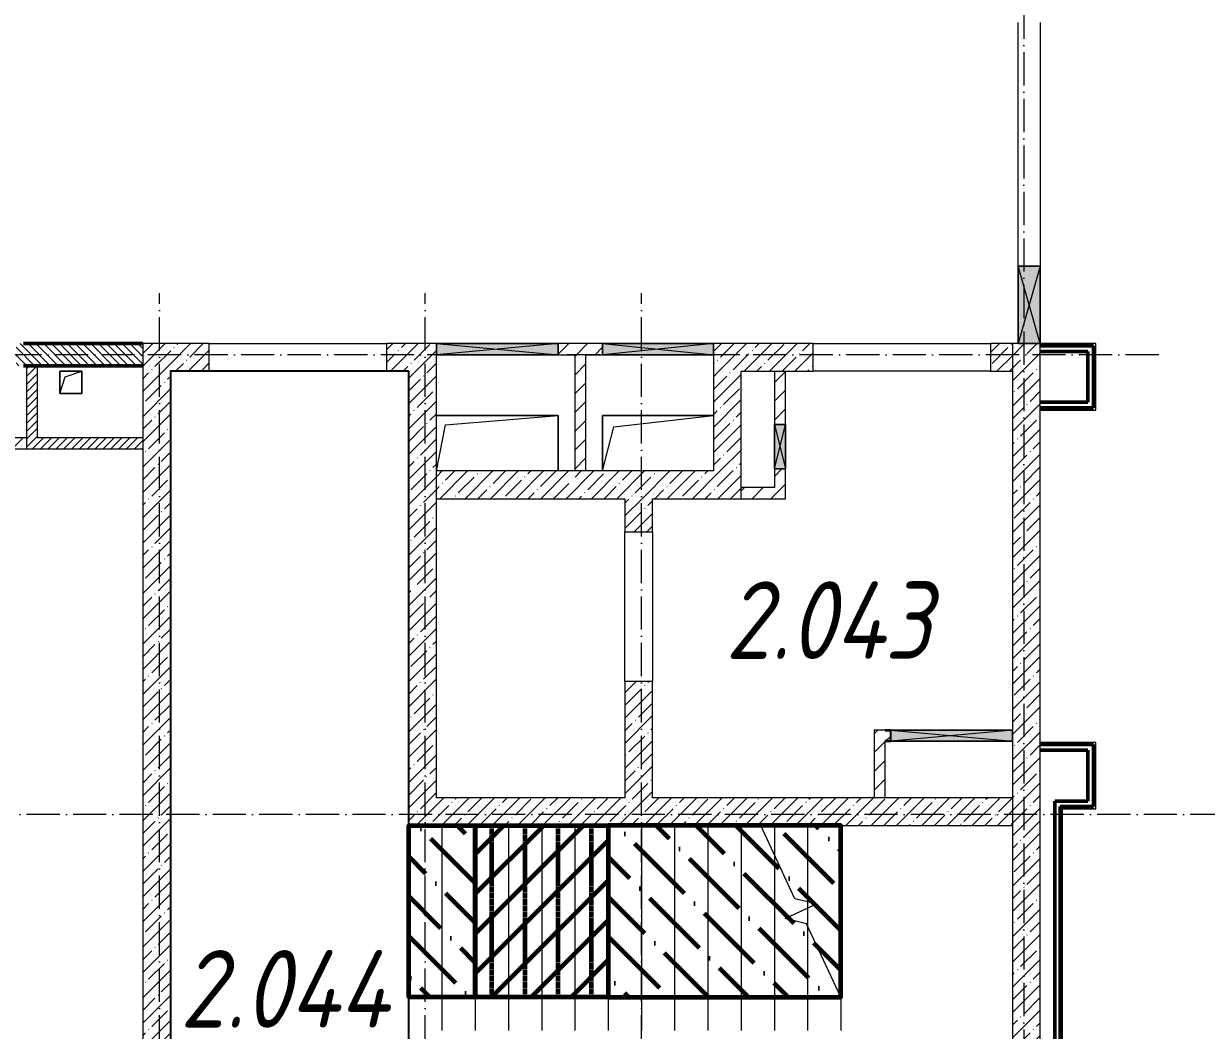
# Model space of a CAD drawing. Header units: millimetres. Extents: x -136833 to 49383, y -8033 to 344618.
# Drawn here: x -51359 to -40686, y 245678 to 254766 of the extents above; entities that cross this region are included whole.
import ezdxf

# ---------------------------------------------------------------- set-up
doc = ezdxf.new("R2010")
doc.units = ezdxf.units.MM
doc.linetypes.add('50_200_ШТРИХ_1Т_ш5_п1_п1_', pattern=[700, 500, -100, 0, -100])
doc.linetypes.add('Штрих', pattern=[635, 317.5, -317.5])
for name, color, linetype, lineweight in [('1) Резка', 210, 'Штрих', 60), ('2) Бетон демонтаж', 1, 'Continuous', 60), ('3) бетон монтаж', 5, 'Continuous', 60), ('A-DETL-GENF-OTLN', 7, 'Continuous', 9), ('A-FLOR-____-OTLN', 7, 'Continuous', 9), ('A-GENM-____-MCUT', 7, 'Continuous', 25), ('A-GENM-____-OTLN', 7, 'Continuous', 9), ('A-GENM-____-OTLN-1', 7, 'Continuous', 25), ('A-GLAZ-____-OTLN', 7, 'Continuous', 9), ('A-WALL-____-MCUT-1', 7, 'Continuous', 9), ('A-WALL-____-MCUT-2', 7, 'Continuous', 50), ('A-WALL-____-OTLN', 7, 'Continuous', 9), ('A-WALL-____-PATT-1', 7, 'Continuous', 9), ('A-WALL-FNSH-MCUT-1', 7, 'Continuous', 9), ('I-WALL-____-OTLN', 7, 'Continuous', 9), ('S-GRID-____-OTLN-1', 7, '50_200_ШТРИХ_1Т_ш5_п1_п1_', 9), ('S-STRS-____-MBND', 7, 'Continuous', 9), ('S-STRS-____-OTLN-1', 7, 'Continuous', 9), ('Марки помещений', 7, 'Continuous', 9)]:
    doc.layers.add(name, color=color, linetype=linetype, lineweight=lineweight)
doc.styles.add('ISOCPEUR_I_3', font='isocpeui.ttf', dxfattribs={"width": 0.85, "height": 2.2})
pattern_1 = [(45, (-131434.41, 245796.49), (-114.04925, 114.04925), []), (45, (-131320.36, 245796.49), (-114.04925, 114.04925), [201.612, -40.322, 3.353, -36.97])]
pattern_2 = [(45, (-131434.41, 245796.49), (-84.85281, 84.85281), [])]
pattern_3 = [(45, (-131434.413, 245796.486), (-35.35534, 35.35534), [])]

# ---------------------------------------------------------------- blocks, each defined once
blk = doc.blocks.new('AR_Отверстие прямоугольное _в плите_ - AR_Отверстие прямоугольное _в плите_-V150-АР1_План отверстий 2 этажа в осях 1-64_А-ГГ')
at = {"layer": 'A-GENM-____-OTLN'}
for p, q in [((100, 100), (-100, 100)), ((-100, 100), (-100, -100)), ((-100, -100), (-50, 50)), ((-50, 50), (100, 100)), ((100, -100), (100, 100)), ((-100, -100), (100, -100))]:
    blk.add_line(p, q, dxfattribs=at)
blk = doc.blocks.new('AR_Отверстие прямоугольное _в плите_ - AR_Отверстие прямоугольное _в плите_-V193-АР1_План отверстий 2 этажа в осях 1-64_А-ГГ')
at = {"layer": 'A-GENM-____-OTLN'}
for p, q in [((500, 250), (-500, 250)), ((-500, 250), (-500, -250)), ((-400, 150), (500, 250)), ((-500, -250), (-400, 150))]:
    blk.add_line(p, q, dxfattribs=at)
blk = doc.blocks.new('AR_Отверстие прямоугольное _в плите_ - AR_Отверстие прямоугольное _в плите_-30552508-АР1_План отверстий 2 этажа в осях 1-64_А-ГГ')
at = {"layer": 'A-GENM-____-OTLN'}
for p, q in [((550, 250), (-550, 250)), ((-467, 167), (550, 250)), ((550, -250), (550, 250)), ((-550, -250), (-467, 167))]:
    blk.add_line(p, q, dxfattribs=at)
blk = doc.blocks.new('AR_Отверстие прямоугольное _в стене_ - AR_Отверстие прямоугольное _в стене__ЭОМ-36409893-АР1_План отверстий 2 этажа в осях 1-64_А-ГГ')
at = {"layer": 'A-GLAZ-____-OTLN'}
blk.add_hatch(color=256, dxfattribs=at).paths.add_polyline_path([(350, 100), (-350, 100), (-350, -100), (350, -100)], flags=0)
at = {"layer": 'A-DETL-GENF-OTLN'}
for p, q in [((-350, -100), (-350, 100)), ((-350, 100), (350, 100)), ((350, 100), (-350, -100)), ((-350, 100), (350, -100)), ((350, 100), (-350, 100)), ((-350, 100), (-350, -100)), ((350, 100), (350, -100)), ((350, -100), (350, 100)), ((350, -100), (-350, -100)), ((-350, -100), (350, -100))]:
    blk.add_line(p, q, dxfattribs=at)
blk = doc.blocks.new('AR_Отверстие прямоугольное _в стене__БезПР - AR_Отверстие прямоугольное _в стене__БезПР-36427925-АР1_План отверстий 2 этажа в осях 1-64_А-ГГ')
at = {"layer": 'A-GLAZ-____-OTLN'}
blk.add_hatch(color=256, dxfattribs=at).paths.add_polyline_path([(500, -50), (500, 50), (-500, 50), (-500, -50)], flags=0)
at = {"layer": 'A-DETL-GENF-OTLN'}
for p, q in [((-500, -50), (-500, 50)), ((-500, 50), (500, 50)), ((500, 50), (-500, -50)), ((-500, 50), (500, -50)), ((500, 50), (-500, 50)), ((-500, 50), (-500, -50)), ((500, 50), (500, -50)), ((500, -50), (500, 50)), ((500, -50), (-500, -50)), ((-500, -50), (500, -50))]:
    blk.add_line(p, q, dxfattribs=at)
at = {"layer": 'A-GLAZ-____-OTLN'}
blk.add_line((500, 50), (-500, 50), dxfattribs=at)
blk = doc.blocks.new('AR_Отверстие прямоугольное _в стене_ - AR_Отверстие прямоугольное _в стене__ОВ-36805337-АР1_План отверстий 2 этажа в осях 1-64_А-ГГ')
at = {"layer": 'A-GLAZ-____-OTLN'}
blk.add_hatch(color=256, dxfattribs=at).paths.add_polyline_path([(-90, -50), (550, -50), (550, 50), (-550, 50), (-550, -50)], flags=0)
at = {"layer": 'A-DETL-GENF-OTLN'}
for p, q in [((-550, -50), (-550, 50)), ((-550, 50), (550, 50)), ((550, 50), (-550, -50)), ((-550, 50), (550, -50)), ((550, 50), (-550, 50)), ((-550, 50), (-550, -50)), ((550, 50), (550, -50)), ((550, -50), (550, 50)), ((550, -50), (-550, -50)), ((-550, -50), (550, -50))]:
    blk.add_line(p, q, dxfattribs=at)
blk = doc.blocks.new('154_Фахверк_СКБ_Швеллер - Тип_100_3960_зеркало-V199-АР1_План отверстий 2 этажа в осях 1-64_А-ГГ')
at = {"layer": 'A-GENM-____-MCUT'}
for p, q in [((175, 50), (125, 50)), ((128, 47), (175, 47)), ((128, -47), (128, 47)), ((175, 47), (175, 50)), ((125, -50), (175, -50)), ((175, -47), (128, -47)), ((175, -50), (175, -47))]:
    blk.add_line(p, q, dxfattribs=at)
blk = doc.blocks.new('AR_Отверстие прямоугольное _в стене_ - AR_Отверстие прямоугольное _в стене__ОВ-36913595-АР1_План отверстий 2 этажа в осях 1-64_А-ГГ')
at = {"layer": 'A-GLAZ-____-OTLN'}
blk.add_hatch(color=256, dxfattribs=at).paths.add_polyline_path([(550, -50), (550, 50), (-550, 50), (-550, -50), (475, -50)], flags=0)
at = {"layer": 'A-DETL-GENF-OTLN'}
for p, q in [((-550, -50), (-550, 50)), ((-550, 50), (550, 50)), ((550, 50), (-550, -50)), ((-550, 50), (550, -50)), ((550, 50), (-550, 50)), ((-550, 50), (-550, -50)), ((550, 50), (550, -50)), ((550, -50), (550, 50)), ((550, -50), (-550, -50)), ((-550, -50), (550, -50))]:
    blk.add_line(p, q, dxfattribs=at)
blk = doc.blocks.new('AR_Отверстие прямоугольное _в стене_ - AR_Отверстие прямоугольное _в стене__ОВ-36970111-АР1_План отверстий 2 этажа в осях 1-64_А-ГГ')
at = {"layer": 'A-GLAZ-____-OTLN'}
blk.add_hatch(color=256, dxfattribs=at).paths.add_polyline_path([(-200, -50), (200, -50), (200, 50), (-200, 50)], flags=0)
at = {"layer": 'A-DETL-GENF-OTLN'}
for p, q in [((-200, -50), (-200, 50)), ((-200, 50), (200, 50)), ((200, 50), (-200, -50)), ((-200, 50), (200, -50)), ((200, 50), (-200, 50)), ((-200, 50), (-200, -50)), ((200, 50), (200, -50)), ((200, -50), (200, 50)), ((200, -50), (-200, -50)), ((-200, -50), (200, -50))]:
    blk.add_line(p, q, dxfattribs=at)
blk = doc.blocks.new('3эт')
at = {"layer": 'S-GRID-____-OTLN-1', "color": 251, "ltscale": 0.6, "true_color": 0x636466}
for p, q in [((372870.7, -36982.5), (372870.7, -91346.1)), ((365070.7, -91346.1), (365070.7, -80328.4)), ((367470.7, -91346.1), (367470.7, -80328.4)), ((369420.7, -91346.1), (369420.7, -80328.4)), ((374089.5, -80882.4), (279101.9, -80882.4)), ((387697.2, -85032.4), (279101.9, -85032.4))]:
    blk.add_line(p, q, dxfattribs=at)

msp = doc.modelspace()

# ---------------------------------------------------------------- hatches: boundary and pattern name
at = {"layer": '2) Бетон демонтаж'}
h = msp.add_hatch(dxfattribs=at)
h.set_pattern_fill('ANSI31', color=256, scale=80)
h.paths.add_polyline_path([(-47284.4, 247527.5), (-46084.4, 247527.5), (-46084.4, 245977.5), (-47284.4, 245977.5)])
at = {"layer": '3) бетон монтаж'}
h = msp.add_hatch(dxfattribs=at)
h.set_pattern_fill('ANSI36', color=256, scale=80, angle=90)
h.paths.add_polyline_path([(-47284.4, 245977.5), (-47884.4, 245977.5), (-47884.4, 247527.5), (-47284.4, 247527.5)])
h = msp.add_hatch(dxfattribs=at)
h.set_pattern_fill('ANSI36', color=256, scale=80, angle=90)
h.paths.add_polyline_path([(-46084.4, 245977.5), (-43984.4, 245977.5), (-43984.4, 247527.5), (-46084.4, 247527.5)])
at = {"layer": 'A-WALL-____-PATT-1'}
h = msp.add_hatch(dxfattribs=at)
h.set_pattern_fill('FP_6', color=256, style=0, pattern_type=2)
h.set_pattern_definition([(135, (-131434.413, 245796.486), (-35.35534, -35.35534), [])])
h.paths.add_polyline_path([(-51428.4, 251677.5), (-50284.4, 251677.5), (-50284.4, 251877.5), (-51428.4, 251877.5), (-51428.4, 251808.5), (-51434.4, 251808.5), (-51434.4, 251746.5), (-51428.4, 251746.5), (-51428.4, 251678.6)], flags=0)
h.paths.add_polyline_path([(-52359.4, 251677.5), (-52140.4, 251677.5), (-52140.4, 251746.5), (-52134.4, 251746.5), (-52134.4, 251808.5), (-52140.4, 251808.5), (-52140.4, 251877.5), (-52428.4, 251877.5), (-52428.4, 251808.5), (-52434.4, 251808.5), (-52434.4, 251746.5), (-52428.4, 251746.5), (-52428.4, 251677.5)], flags=0)
h.paths.add_polyline_path([(-53679.7, 251677.5), (-53140.4, 251677.5), (-53140.4, 251746.5), (-53134.4, 251746.5), (-53134.4, 251808.5), (-53140.4, 251808.5), (-53140.4, 251877.5), (-56034.4, 251877.5), (-56034.4, 251677.5)], flags=0)
h = msp.add_hatch(dxfattribs=at)
h.set_pattern_fill('FP_25', color=256, style=0, pattern_type=2)
h.set_pattern_definition(pattern_1)
h.paths.add_polyline_path([(-50284.4, 244377.5), (-50034.4, 244377.5), (-50034.4, 251877.5), (-50284.4, 251877.5), (-50284.4, 246532.4)], flags=0)
h = msp.add_hatch(dxfattribs=at)
h.set_pattern_fill('FP_25', color=256, style=0, pattern_type=2)
h.set_pattern_definition(pattern_1)
h.paths.add_polyline_path([(-47884.4, 251627.5), (-47884.4, 251877.5), (-48084.4, 251877.5), (-48084.4, 251627.5)], flags=0)
h.paths.add_polyline_path([(-50034.4, 251627.5), (-49684.4, 251627.5), (-49684.4, 251877.5), (-50034.4, 251877.5)], flags=0)
h = msp.add_hatch(dxfattribs=at)
h.set_pattern_fill('FP_25', color=256, style=0, pattern_type=2)
h.set_pattern_definition(pattern_1)
h.paths.add_polyline_path([(-47634.4, 247527.5), (-47634.4, 251877.5), (-47884.4, 251877.5), (-47884.4, 247527.5)], flags=0)
h = msp.add_hatch(dxfattribs=at)
h.set_pattern_fill('FP_4', color=256, style=0, pattern_type=2)
h.set_pattern_definition(pattern_2)
h.paths.add_polyline_path([(-46284.4, 251777.5), (-46134.4, 251777.5), (-46134.4, 251877.5), (-46534.4, 251877.5), (-46534.4, 251777.5), (-46384.4, 251777.5)], flags=0)
h = msp.add_hatch(dxfattribs=at)
h.set_pattern_fill('FP_25', color=256, style=0, pattern_type=2)
h.set_pattern_definition(pattern_1)
h.paths.add_polyline_path([(-42634.4, 251627.5), (-42434.4, 251627.5), (-42434.4, 251877.5), (-42634.4, 251877.5)], flags=0)
h.paths.add_polyline_path([(-44234.4, 251627.5), (-44234.4, 251877.5), (-45134.4, 251877.5), (-45134.4, 251627.5), (-44884.4, 251627.5)], flags=0)
h = msp.add_hatch(dxfattribs=at)
h.set_pattern_fill('FP_25', color=256, style=0, pattern_type=2)
h.set_pattern_definition(pattern_1)
h.paths.add_polyline_path([(-42434.4, 247652.5), (-42184.4, 247652.5), (-42184.4, 251877.5), (-42434.4, 251877.5), (-42434.4, 248252.4)], flags=0)
h = msp.add_hatch(dxfattribs=at)
h.set_pattern_fill('FP_4', color=256, style=0, pattern_type=2)
h.set_pattern_definition(pattern_2)
h.paths.add_polyline_path([(-46284.4, 250727.5), (-46284.4, 251777.5), (-46384.4, 251777.5), (-46384.4, 250727.5)], flags=0)
h = msp.add_hatch(dxfattribs=at)
h.set_pattern_fill('FP_5', color=256, style=0, pattern_type=2)
h.set_pattern_definition(pattern_3)
h.paths.add_polyline_path([(-51234.4, 250927.5), (-51234.4, 251677.5), (-51334.4, 251677.5), (-51334.4, 250927.5)], flags=0)
h = msp.add_hatch(dxfattribs=at)
h.set_pattern_fill('FP_25', color=256, style=0, pattern_type=2)
h.set_pattern_definition(pattern_1)
h.paths.add_polyline_path([(-44884.4, 250727.5), (-44884.4, 251627.5), (-45134.4, 251627.5), (-45134.4, 250727.5)], flags=0)
h = msp.add_hatch(dxfattribs=at)
h.set_pattern_fill('FP_4', color=256, style=0, pattern_type=2)
h.set_pattern_definition(pattern_2)
h.paths.add_polyline_path([(-44484.4, 250477.5), (-44484.4, 250747.5), (-44584.4, 250747.5), (-44584.4, 250477.5)], flags=0)
h.paths.add_polyline_path([(-44484.4, 251147.5), (-44484.4, 251627.5), (-44584.4, 251627.5), (-44584.4, 251147.5), (-44530.1, 251147.5)], flags=0)
h = msp.add_hatch(dxfattribs=at)
h.set_pattern_fill('FP_4', color=256, style=0, pattern_type=2)
h.set_pattern_definition(pattern_2)
h.paths.add_polyline_path([(-51334.4, 250927.5), (-51334.4, 251027.5), (-53784.4, 251027.5), (-53784.4, 250927.5), (-51912.2, 250927.5)], flags=0)
h.paths.add_polyline_path([(-56534.4, 250927.5), (-56009.4, 250927.5), (-56009.4, 251027.5), (-56534.4, 251027.5)], flags=0)
h.paths.add_polyline_path([(-54334.4, 250927.5), (-54334.4, 251027.5), (-54809.4, 251027.5), (-54809.4, 251024.5), (-54856.4, 251024.5), (-54856.4, 250930.5), (-54809.4, 250930.5), (-54809.4, 250927.5)], flags=0)
h = msp.add_hatch(dxfattribs=at)
h.set_pattern_fill('FP_5', color=256, style=0, pattern_type=2)
h.set_pattern_definition(pattern_3)
h.paths.add_polyline_path([(-50284.4, 250927.5), (-50284.4, 251027.5), (-51234.4, 251027.5), (-51234.4, 250927.5)], flags=0)
h = msp.add_hatch(dxfattribs=at)
h.set_pattern_fill('FP_25', color=256, style=0, pattern_type=2)
h.set_pattern_definition(pattern_1)
h.paths.add_polyline_path([(-44884.4, 250477.5), (-44884.4, 250727.5), (-47634.4, 250727.5), (-47634.4, 250477.5), (-45684.4, 250477.5)], flags=0)
h = msp.add_hatch(dxfattribs=at)
h.set_pattern_fill('FP_4', color=256, style=0, pattern_type=2)
h.set_pattern_definition(pattern_2)
h.paths.add_polyline_path([(-44584.4, 250477.5), (-44584.4, 250577.5), (-44884.4, 250577.5), (-44884.4, 250477.5)], flags=0)
h = msp.add_hatch(dxfattribs=at)
h.set_pattern_fill('FP_25', color=256, style=0, pattern_type=2)
h.set_pattern_definition(pattern_1)
h.paths.add_polyline_path([(-45684.4, 247777.5), (-45684.4, 248827.5), (-45934.4, 248827.5), (-45934.4, 247777.5)], flags=0)
h.paths.add_polyline_path([(-45934.4, 250177.5), (-45684.4, 250177.5), (-45684.4, 250477.5), (-45934.4, 250477.5)], flags=0)
h = msp.add_hatch(dxfattribs=at)
h.set_pattern_fill('FP_4', color=256, style=0, pattern_type=2)
h.set_pattern_definition(pattern_2)
h.paths.add_polyline_path([(-43684.4, 247777.5), (-43584.4, 247777.5), (-43584.4, 248387.5), (-43684.4, 248387.5), (-43684.4, 248287.5)], flags=0)
h = msp.add_hatch(dxfattribs=at)
h.set_pattern_fill('FP_4', color=256, style=0, pattern_type=2)
h.set_pattern_definition(pattern_2)
h.paths.add_polyline_path([(-43584.4, 248290.5), (-43537.4, 248290.5), (-43537.4, 248384.5), (-43584.4, 248384.5), (-43584.4, 248337.5)], flags=0)
h = msp.add_hatch(dxfattribs=at)
h.set_pattern_fill('FP_25', color=256, style=0, pattern_type=2)
h.set_pattern_definition(pattern_1)
h.paths.add_polyline_path([(-42434.4, 247527.5), (-42434.4, 247777.5), (-47634.4, 247777.5), (-47634.4, 247527.5), (-43074.9, 247527.5)], flags=0)
h = msp.add_hatch(dxfattribs=at)
h.set_pattern_fill('FP_25', color=256, style=0, pattern_type=2)
h.set_pattern_definition(pattern_1)
h.paths.add_polyline_path([(-42184.4, 244377.5), (-42184.4, 247652.5), (-42434.4, 247652.5), (-42434.4, 244377.5), (-42191.2, 244377.5)], flags=0)

# ---------------------------------------------------------------- linework, layer by layer
msp.add_lwpolyline([(-47884.4, 251627.5), (-50034.4, 251627.5), (-50034.4, 244127.5), (-47884.4, 244127.5)], close=True)
at = {"layer": '1) Резка', "ltscale": 0.01}
for points in [[(-47134.4, 245977.5), (-47134.4, 247527.5)], [(-46834.4, 245977.5), (-46834.4, 247527.5)], [(-46534.4, 245977.5), (-46534.4, 247527.5)], [(-46234.4, 245977.5), (-46234.4, 247527.5)]]:
    msp.add_lwpolyline(points, dxfattribs=at)
at = {"layer": '2) Бетон демонтаж'}
msp.add_lwpolyline([(-47284.4, 247527.5), (-46084.4, 247527.5), (-46084.4, 245977.5), (-47284.4, 245977.5)], close=True, dxfattribs=at)
at = {"layer": '3) бетон монтаж'}
for points in [[(-47284.4, 245977.5), (-47884.4, 245977.5), (-47884.4, 247527.5), (-47284.4, 247527.5)], [(-46084.4, 245977.5), (-43984.4, 245977.5), (-43984.4, 247527.5), (-46084.4, 247527.5)]]:
    msp.add_lwpolyline(points, close=True, dxfattribs=at)
at = {"layer": 'A-FLOR-____-OTLN'}
for p, q in [((-51034.4, 251627.5), (-50834.4, 251627.5)), ((-51034.4, 251427.5), (-51034.4, 251627.5)), ((-50834.4, 251627.5), (-50834.4, 251427.5)), ((-50834.4, 251427.5), (-51034.4, 251427.5)), ((-47634.4, 251227.5), (-46534.4, 251227.5)), ((-46534.4, 251227.5), (-46534.4, 250727.5)), ((-46134.4, 251227.5), (-45134.4, 251227.5)), ((-46134.4, 250727.5), (-46134.4, 251227.5)), ((-47884.4, 244127.5), (-47884.4, 245977.5))]:
    msp.add_line(p, q, dxfattribs=at)
at = {"layer": 'A-WALL-____-MCUT-1'}
for p, q in [((-50284.4, 251877.5), (-50284.4, 244377.5)), ((-49684.4, 251877.5), (-50284.4, 251877.5)), ((-49684.4, 251627.5), (-49684.4, 251877.5)), ((-47634.4, 251877.5), (-48084.4, 251877.5)), ((-48084.4, 251877.5), (-48084.4, 251627.5)), ((-44234.4, 251877.5), (-45134.4, 251877.5)), ((-44234.4, 251627.5), (-44234.4, 251877.5)), ((-42384.4, 251877.5), (-42634.4, 251877.5)), ((-42634.4, 251877.5), (-42634.4, 251627.5)), ((-42434.4, 251877.5), (-42434.4, 248387.5)), ((-42184.4, 244377.5), (-42184.4, 251877.5)), ((-47634.4, 247777.5), (-47634.4, 251777.5)), ((-45134.4, 251777.5), (-45134.4, 250727.5)), ((-50034.4, 244377.5), (-50034.4, 251627.5)), ((-50034.4, 251627.5), (-49684.4, 251627.5)), ((-48084.4, 251627.5), (-47884.4, 251627.5)), ((-47884.4, 251627.5), (-47884.4, 247527.5)), ((-44884.4, 251627.5), (-44234.4, 251627.5)), ((-44884.4, 250477.5), (-44884.4, 251627.5)), ((-42634.4, 251627.5), (-42434.4, 251627.5)), ((-45134.4, 250727.5), (-47634.4, 250727.5)), ((-47634.4, 250477.5), (-45934.4, 250477.5)), ((-45934.4, 250477.5), (-45934.4, 250177.5)), ((-45684.4, 250177.5), (-45684.4, 250477.5)), ((-45684.4, 250477.5), (-44884.4, 250477.5)), ((-45934.4, 250177.5), (-45684.4, 250177.5)), ((-45934.4, 248827.5), (-45934.4, 247777.5)), ((-45684.4, 248827.5), (-45934.4, 248827.5)), ((-45684.4, 247777.5), (-45684.4, 248827.5)), ((-42434.4, 248287.5), (-42434.4, 244377.5)), ((-45934.4, 247777.5), (-47634.4, 247777.5)), ((-42434.4, 247777.5), (-45684.4, 247777.5)), ((-47884.4, 247527.5), (-42434.4, 247527.5))]:
    msp.add_line(p, q, dxfattribs=at)
at = {"layer": 'A-WALL-____-MCUT-2'}
for p, q in [((-50284.4, 251877.5), (-51359.4, 251877.5)), ((-41704.4, 251857.5), (-42184.4, 251857.5)), ((-42184.4, 251807.5), (-41754.4, 251807.5)), ((-41754.4, 251807.5), (-41754.4, 251347.5)), ((-41704.4, 251297.5), (-41704.4, 251857.5)), ((-51359.4, 251677.5), (-50284.4, 251677.5)), ((-41754.4, 251347.5), (-42184.4, 251347.5)), ((-41704.4, 251297.5), (-42184.4, 251297.5)), ((-41704.4, 248257.5), (-42184.4, 248257.5)), ((-42184.4, 248207.5), (-41754.4, 248207.5)), ((-41754.4, 248207.5), (-41754.4, 247747.5)), ((-41704.4, 247697.5), (-41704.4, 248257.5)), ((-41754.4, 247747.5), (-42054.4, 247747.5)), ((-42054.4, 247747.5), (-42054.4, 244657.5)), ((-41704.4, 247697.5), (-42004.4, 247697.5)), ((-42004.4, 244707.5), (-42004.4, 247697.5))]:
    msp.add_line(p, q, dxfattribs=at)
at = {"layer": 'A-WALL-____-OTLN'}
for p, q in [((-49684.4, 251877.5), (-48084.4, 251877.5)), ((-44234.4, 251877.5), (-42634.4, 251877.5)), ((-48084.4, 251627.5), (-49684.4, 251627.5)), ((-42634.4, 251627.5), (-44234.4, 251627.5)), ((-45934.4, 248827.5), (-45934.4, 250177.5)), ((-45684.4, 250177.5), (-45684.4, 248827.5))]:
    msp.add_line(p, q, dxfattribs=at)
at = {"layer": 'A-WALL-FNSH-MCUT-1'}
for p, q in [((-46134.4, 251877.5), (-46534.4, 251877.5)), ((-41684.4, 251877.5), (-42184.4, 251877.5)), ((-41684.4, 251277.5), (-41684.4, 251877.5)), ((-46534.4, 251777.5), (-46384.4, 251777.5)), ((-46384.4, 251777.5), (-46384.4, 250727.5)), ((-46284.4, 251777.5), (-46134.4, 251777.5)), ((-46284.4, 250727.5), (-46284.4, 251777.5)), ((-51334.4, 251677.5), (-51334.4, 250927.5)), ((-51234.4, 251027.5), (-51234.4, 251677.5)), ((-44584.4, 251627.5), (-44584.4, 251147.5)), ((-44484.4, 251147.5), (-44484.4, 251627.5)), ((-42184.4, 251277.5), (-41684.4, 251277.5)), ((-51334.4, 251027.5), (-52234.4, 251027.5)), ((-50284.4, 251027.5), (-51234.4, 251027.5)), ((-53784.4, 250927.5), (-50284.4, 250927.5)), ((-44584.4, 250747.5), (-44584.4, 250577.5)), ((-44484.4, 250477.5), (-44484.4, 250747.5)), ((-44584.4, 250577.5), (-44884.4, 250577.5)), ((-44884.4, 250477.5), (-44484.4, 250477.5)), ((-43684.4, 248387.5), (-43684.4, 247777.5)), ((-43584.4, 248387.5), (-43684.4, 248387.5)), ((-43584.4, 247777.5), (-43584.4, 248287.5)), ((-41684.4, 248277.5), (-42184.4, 248277.5)), ((-41684.4, 247677.5), (-41684.4, 248277.5)), ((-41984.4, 247677.5), (-41684.4, 247677.5)), ((-41984.4, 244727.5), (-41984.4, 247677.5))]:
    msp.add_line(p, q, dxfattribs=at)
at = {"layer": 'I-WALL-____-OTLN'}
for p, q in [((-42384.4, 252577.5), (-42384.4, 254777.5)), ((-42184.4, 254777.5), (-42184.4, 252577.5))]:
    msp.add_line(p, q, dxfattribs=at)
at = {"layer": 'S-STRS-____-MBND'}
for p, q in [((-44398.6, 246865.8), (-44707.2, 247527.5)), ((-44487.4, 246686.5), (-44204.2, 246818.6)), ((-44204.2, 246818.6), (-44398.6, 246865.8)), ((-44293, 246639.2), (-44487.4, 246686.5)), ((-43984.4, 245977.5), (-44293, 246639.2))]:
    msp.add_line(p, q, dxfattribs=at)
at = {"layer": 'S-STRS-____-OTLN-1'}
for p, q in [((-47884.4, 247527.5), (-47884.4, 245977.5)), ((-47884.4, 247527.5), (-47884.4, 245977.5)), ((-47584.4, 247527.5), (-47584.4, 245977.5)), ((-47584.4, 247527.5), (-47584.4, 245977.5)), ((-47284.4, 247527.5), (-47284.4, 245977.5)), ((-47284.4, 247527.5), (-47284.4, 245977.5)), ((-46984.4, 247527.5), (-46984.4, 245977.5)), ((-46984.4, 247527.5), (-46984.4, 245977.5)), ((-46684.4, 247527.5), (-46684.4, 245977.5)), ((-46684.4, 247527.5), (-46684.4, 245977.5)), ((-46384.4, 247527.5), (-46384.4, 245977.5)), ((-46384.4, 247527.5), (-46384.4, 245977.5)), ((-46084.4, 247527.5), (-46084.4, 245977.5)), ((-46084.4, 247527.5), (-46084.4, 245977.5)), ((-45784.4, 247527.5), (-45784.4, 245977.5)), ((-45784.4, 247527.5), (-45784.4, 245977.5)), ((-45484.4, 247527.5), (-45484.4, 245977.5)), ((-45484.4, 247527.5), (-45484.4, 245977.5)), ((-45184.4, 247527.5), (-45184.4, 245977.5)), ((-45184.4, 247527.5), (-45184.4, 245977.5)), ((-44884.4, 247527.5), (-44884.4, 245977.5)), ((-44884.4, 247527.5), (-44884.4, 245977.5)), ((-44584.4, 247527.5), (-44584.4, 247264.2)), ((-44584.4, 247527.5), (-44584.4, 247264.2)), ((-44284.4, 247527.5), (-44284.4, 246838.1)), ((-44284.4, 247527.5), (-44284.4, 246838.1)), ((-43984.4, 247527.5), (-43984.4, 245677.5)), ((-43984.4, 247527.5), (-43984.4, 245677.5)), ((-44584.4, 247264.2), (-44584.4, 245977.5)), ((-44584.4, 247264.2), (-44584.4, 245977.5)), ((-44284.4, 246838.1), (-44284.4, 246781.2)), ((-44284.4, 246838.1), (-44284.4, 246781.2)), ((-44284.4, 246781.2), (-44284.4, 246620.9)), ((-44284.4, 246781.2), (-44284.4, 246620.9)), ((-44284.4, 246620.9), (-44284.4, 245977.5)), ((-44284.4, 246620.9), (-44284.4, 245977.5)), ((-47884.4, 245977.5), (-47584.4, 245977.5)), ((-47584.4, 245977.5), (-47584.4, 245677.5)), ((-47584.4, 245977.5), (-47584.4, 245677.5)), ((-47584.4, 245977.5), (-47284.4, 245977.5)), ((-47284.4, 245977.5), (-47284.4, 245677.5)), ((-47284.4, 245977.5), (-47284.4, 245677.5)), ((-47284.4, 245977.5), (-46984.4, 245977.5)), ((-46984.4, 245977.5), (-46984.4, 245677.5)), ((-46984.4, 245977.5), (-46984.4, 245677.5)), ((-46984.4, 245977.5), (-46684.4, 245977.5)), ((-46684.4, 245977.5), (-46684.4, 245677.5)), ((-46684.4, 245977.5), (-46684.4, 245677.5)), ((-46684.4, 245977.5), (-46384.4, 245977.5)), ((-46384.4, 245977.5), (-46384.4, 245677.5)), ((-46384.4, 245977.5), (-46384.4, 245677.5)), ((-46384.4, 245977.5), (-46084.4, 245977.5)), ((-46084.4, 245977.5), (-46084.4, 245677.5)), ((-46084.4, 245977.5), (-46084.4, 245677.5)), ((-46084.4, 245977.5), (-45784.4, 245977.5)), ((-45784.4, 245977.5), (-45784.4, 245677.5)), ((-45784.4, 245977.5), (-45784.4, 245677.5)), ((-45784.4, 245977.5), (-45484.4, 245977.5)), ((-45484.4, 245977.5), (-45484.4, 245677.5)), ((-45484.4, 245977.5), (-45484.4, 245677.5)), ((-45484.4, 245977.5), (-45184.4, 245977.5)), ((-45184.4, 245977.5), (-45184.4, 245677.5)), ((-45184.4, 245977.5), (-45184.4, 245677.5)), ((-45184.4, 245977.5), (-44884.4, 245977.5)), ((-44884.4, 245977.5), (-44884.4, 245677.5)), ((-44884.4, 245977.5), (-44884.4, 245677.5)), ((-44884.4, 245977.5), (-44584.4, 245977.5)), ((-44584.4, 245977.5), (-44584.4, 245677.5)), ((-44584.4, 245977.5), (-44584.4, 245677.5)), ((-44584.4, 245977.5), (-44284.4, 245977.5)), ((-44284.4, 245977.5), (-44284.4, 245677.5)), ((-44284.4, 245977.5), (-44284.4, 245677.5)), ((-44284.4, 245977.5), (-43984.4, 245977.5))]:
    msp.add_line(p, q, dxfattribs=at)

# ---------------------------------------------------------------- block references
msp.add_blockref('3эт', (-415205.1, 332659.9))
at = {"layer": 'A-GENM-____-OTLN'}
for name, p in [('AR_Отверстие прямоугольное _в плите_ - AR_Отверстие прямоугольное _в плите_-V150-АР1_План отверстий 2 этажа в осях 1-64_А-ГГ', (-50934.4, 251527.5)), ('AR_Отверстие прямоугольное _в плите_ - AR_Отверстие прямоугольное _в плите_-30552508-АР1_План отверстий 2 этажа в осях 1-64_А-ГГ', (-47084.4, 250977.5)), ('AR_Отверстие прямоугольное _в плите_ - AR_Отверстие прямоугольное _в плите_-V193-АР1_План отверстий 2 этажа в осях 1-64_А-ГГ', (-45634.4, 250977.5))]:
    msp.add_blockref(name, p, dxfattribs=at)
at = {"layer": 'A-GENM-____-OTLN-1', "rotation": 180}
msp.add_blockref('154_Фахверк_СКБ_Швеллер - Тип_100_3960_зеркало-V199-АР1_План отверстий 2 этажа в осях 1-64_А-ГГ', (-43409.4, 248337.5), dxfattribs=at)
at = {"layer": 'A-GLAZ-____-OTLN'}
for name, p, rotation in [('AR_Отверстие прямоугольное _в стене_ - AR_Отверстие прямоугольное _в стене__ЭОМ-36409893-АР1_План отверстий 2 этажа в осях 1-64_А-ГГ', (-42284.4, 252227.5), 269.9999999999999), ('AR_Отверстие прямоугольное _в стене_ - AR_Отверстие прямоугольное _в стене__ОВ-36970111-АР1_План отверстий 2 этажа в осях 1-64_А-ГГ', (-44534.4, 250947.5), 90)]:
    msp.add_blockref(name, p, dxfattribs=dict(at, rotation=rotation))
for name, p in [('AR_Отверстие прямоугольное _в стене_ - AR_Отверстие прямоугольное _в стене__ОВ-36913595-АР1_План отверстий 2 этажа в осях 1-64_А-ГГ', (-47084.4, 251827.5)), ('AR_Отверстие прямоугольное _в стене__БезПР - AR_Отверстие прямоугольное _в стене__БезПР-36427925-АР1_План отверстий 2 этажа в осях 1-64_А-ГГ', (-45634.4, 251827.5)), ('AR_Отверстие прямоугольное _в стене_ - AR_Отверстие прямоугольное _в стене__ОВ-36805337-АР1_План отверстий 2 этажа в осях 1-64_А-ГГ', (-42984.4, 248337.5))]:
    msp.add_blockref(name, p, dxfattribs=at)

# ---------------------------------------------------------------- texts
at = {"layer": 'Марки помещений', "char_height": 700, "attachment_point": 1, "style": 'ISOCPEUR_I_3'}
for s, insert, width in [('2.043', (-45027, 249730.9), 817.721), ('2.044', (-49948.7, 246402.2), 849.789)]:
    msp.add_mtext(s, dxfattribs=dict(at, insert=insert, width=width))

doc.saveas('drawing.dxf')
